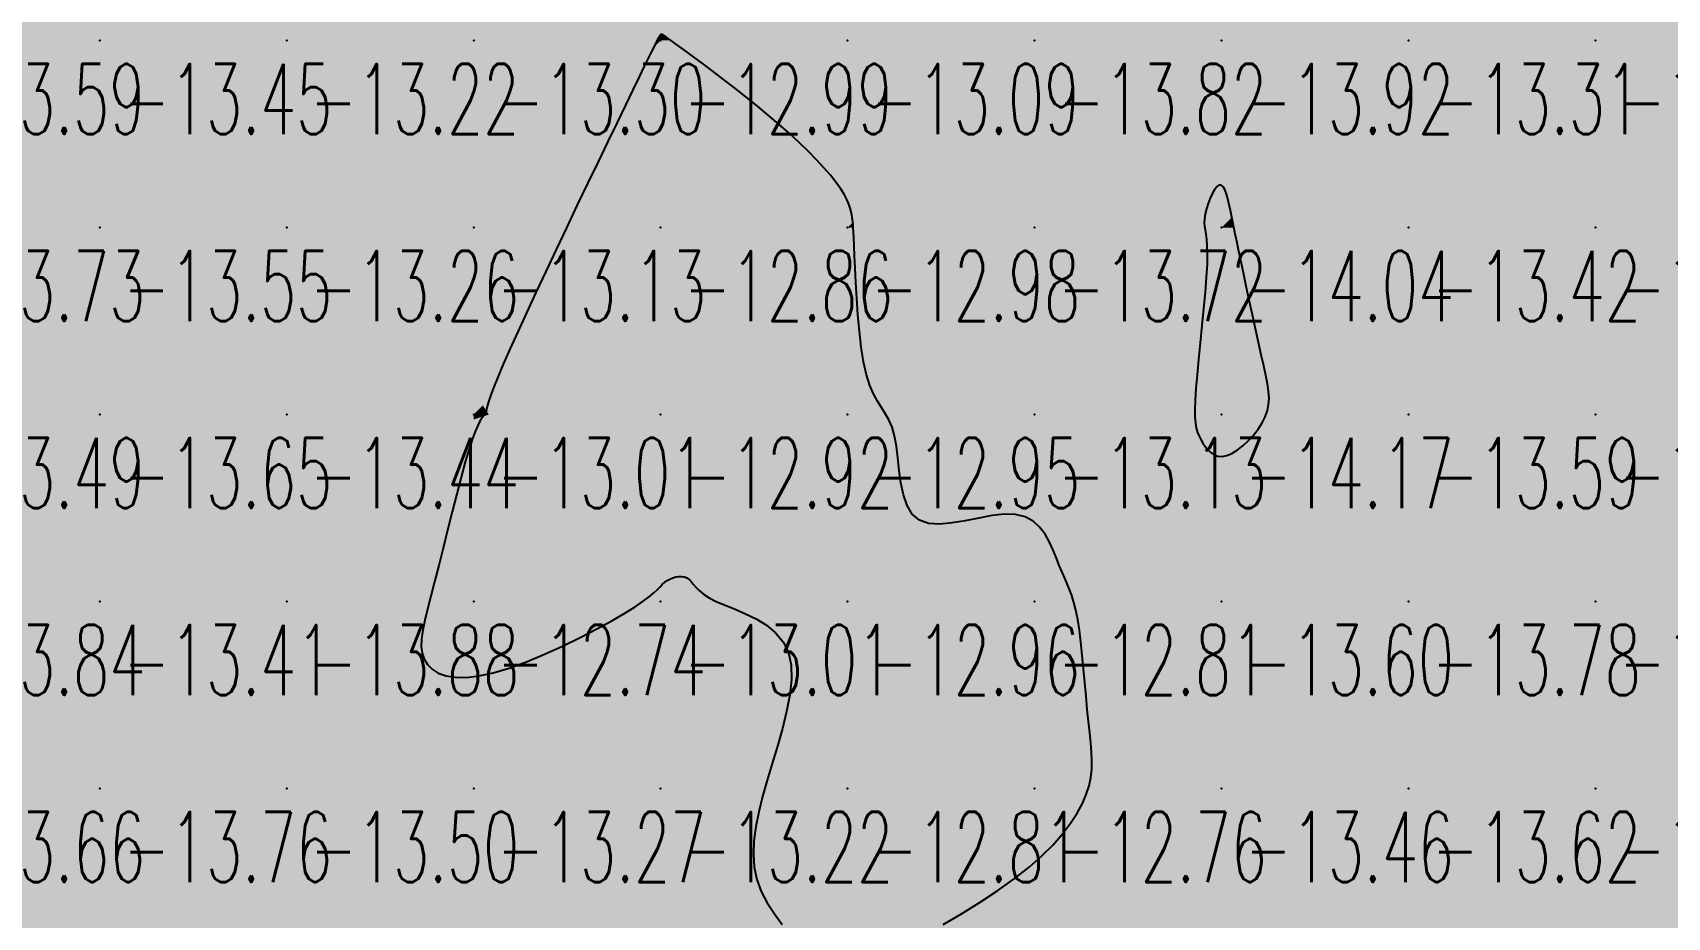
# Model space of a CAD drawing. Header units: millimetres. Extents: x 88261 to 90953, y 390274 to 392322.
# Drawn here: x 89586.7 to 89674.1, y 391820.4 to 391867.7 of the extents above; entities that cross this region are included whole.
import ezdxf
from ezdxf.enums import TextEntityAlignment as Align

# ---------------------------------------------------------------- set-up
doc = ezdxf.new("R2010")
doc.units = ezdxf.units.MM
doc.header["$LTSCALE"] = 25
for name, color, linetype in [('CN_03_00', 7, 'Continuous'), ('COTEAlt', 7, 'Continuous'), ('TN_COLORIAGE', 7, 'Continuous')]:
    doc.layers.add(name, color=color, linetype=linetype)
doc.styles.add('Simplex 1.0', font='Simplex.shx', dxfattribs={"width": 0.99, "height": 2.5})
doc.styles.get("Standard").update_dxf_attribs({"font": 'times.ttf'})

# ---------------------------------------------------------------- blocks, each defined once
blk = doc.blocks.new('COTE')
at = {"color": 0}
blk.add_point((0, 0), dxfattribs=at)
at = {"layer": 'COTEAlt'}
blk.add_attdef('ALT', text='', height=3.75, dxfattribs=at).set_placement((1.25, -1.25), align=Align.TOP_LEFT)

msp = doc.modelspace()

# ---------------------------------------------------------------- linework, layer by layer
at = {"layer": 'CN_03_00', "elevation": -13, "flags": 128}
msp.add_lwpolyline([(89635.356, 391819.964), (89636.349, 391820.551), (89637.337, 391821.162), (89638.287, 391821.787), (89639.167, 391822.414), (89639.952, 391823.035), (89640.641, 391823.644), (89641.238, 391824.241), (89641.748, 391824.821), (89642.177, 391825.382), (89642.528, 391825.922), (89642.807, 391826.439), (89643.018, 391826.928), (89643.168, 391827.391), (89643.263, 391827.837), (89643.311, 391828.278), (89643.321, 391828.725), (89643.3, 391829.191), (89643.257, 391829.687), (89643.2, 391830.226), (89643.135, 391830.82), (89643.071, 391831.475), (89643.007, 391832.177), (89642.942, 391832.907), (89642.874, 391833.644), (89642.803, 391834.37), (89642.728, 391835.065), (89642.646, 391835.709), (89642.557, 391836.283), (89642.461, 391836.773), (89642.356, 391837.191), (89642.243, 391837.555), (89642.123, 391837.882), (89641.996, 391838.188), (89641.862, 391838.493), (89641.721, 391838.814), (89641.574, 391839.167), (89641.42, 391839.565), (89641.248, 391839.99), (89641.048, 391840.422), (89640.808, 391840.838), (89640.518, 391841.216), (89640.166, 391841.534), (89639.742, 391841.769), (89639.233, 391841.899), (89638.636, 391841.912), (89637.97, 391841.836), (89637.264, 391841.707), (89636.546, 391841.564), (89635.841, 391841.443), (89635.179, 391841.381), (89634.585, 391841.417), (89634.088, 391841.586), (89633.707, 391841.915), (89633.429, 391842.381), (89633.233, 391842.95), (89633.099, 391843.585), (89633.006, 391844.253), (89632.932, 391844.919), (89632.857, 391845.549), (89632.761, 391846.106), (89632.626, 391846.569), (89632.458, 391846.955), (89632.266, 391847.295), (89632.058, 391847.62), (89631.844, 391847.959), (89631.632, 391848.342), (89631.433, 391848.8), (89631.254, 391849.363), (89631.103, 391850.049), (89630.979, 391850.836), (89630.879, 391851.689), (89630.8, 391852.573), (89630.738, 391853.455), (89630.691, 391854.298), (89630.654, 391855.069), (89630.626, 391855.734), (89630.604, 391856.267), (89630.585, 391856.679), (89630.569, 391856.992), (89630.554, 391857.225), (89630.541, 391857.399), (89630.527, 391857.535), (89630.511, 391857.653), (89630.492, 391857.774), (89630.469, 391857.915), (89630.435, 391858.081), (89630.384, 391858.273), (89630.308, 391858.492), (89630.202, 391858.739), (89630.057, 391859.016), (89629.868, 391859.324), (89629.628, 391859.665), (89629.331, 391860.037), (89628.981, 391860.439), (89628.582, 391860.867), (89628.138, 391861.316), (89627.653, 391861.782), (89627.134, 391862.262), (89626.583, 391862.751), (89626.006, 391863.245), (89625.409, 391863.74), (89624.802, 391864.229), (89624.199, 391864.704), (89623.611, 391865.158), (89623.052, 391865.583), (89622.534, 391865.971), (89622.07, 391866.315), (89621.672, 391866.608), (89621.349, 391866.844), (89621.096, 391867.028), (89620.902, 391867.168), (89620.758, 391867.27), (89620.655, 391867.343), (89620.583, 391867.393), (89620.532, 391867.427), (89620.493, 391867.454), (89620.458, 391867.479), (89620.424, 391867.503), (89620.393, 391867.523), (89620.363, 391867.54), (89620.334, 391867.552), (89620.307, 391867.558), (89620.28, 391867.557), (89620.254, 391867.547), (89620.229, 391867.529), (89620.204, 391867.503), (89620.18, 391867.47), (89620.155, 391867.431), (89620.131, 391867.387), (89620.106, 391867.34), (89620.081, 391867.29), (89620.056, 391867.239), (89620.029, 391867.186), (89619.993, 391867.114), (89619.939, 391867.006), (89619.859, 391866.845), (89619.744, 391866.612), (89619.585, 391866.289), (89619.375, 391865.858), (89619.103, 391865.302), (89618.766, 391864.608), (89618.368, 391863.789), (89617.919, 391862.862), (89617.428, 391861.846), (89616.903, 391860.76), (89616.355, 391859.62), (89615.792, 391858.445), (89615.223, 391857.253), (89614.657, 391856.063), (89614.103, 391854.891), (89613.57, 391853.756), (89613.067, 391852.674), (89612.603, 391851.663), (89612.187, 391850.741), (89611.827, 391849.925), (89611.533, 391849.232), (89611.31, 391848.675), (89611.151, 391848.241), (89611.042, 391847.914), (89610.974, 391847.677), (89610.934, 391847.511), (89610.911, 391847.401), (89610.894, 391847.329), (89610.87, 391847.277), (89610.83, 391847.228), (89610.773, 391847.164), (89610.696, 391847.066), (89610.599, 391846.914), (89610.482, 391846.69), (89610.344, 391846.375), (89610.185, 391845.95), (89610.003, 391845.396), (89609.799, 391844.702), (89609.577, 391843.891), (89609.342, 391842.994), (89609.099, 391842.041), (89608.854, 391841.064), (89608.612, 391840.093), (89608.378, 391839.16), (89608.157, 391838.294), (89607.954, 391837.521), (89607.776, 391836.838), (89607.63, 391836.236), (89607.521, 391835.708), (89607.457, 391835.245), (89607.443, 391834.837), (89607.488, 391834.477), (89607.596, 391834.156), (89607.775, 391833.869), (89608.028, 391833.62), (89608.358, 391833.419), (89608.769, 391833.273), (89609.264, 391833.193), (89609.846, 391833.186), (89610.518, 391833.26), (89611.285, 391833.425), (89612.142, 391833.684), (89613.067, 391834.023), (89614.029, 391834.421), (89614.997, 391834.859), (89615.941, 391835.317), (89616.832, 391835.775), (89617.638, 391836.215), (89618.33, 391836.616), (89618.886, 391836.962), (89619.319, 391837.257), (89619.647, 391837.504), (89619.893, 391837.712), (89620.077, 391837.886), (89620.218, 391838.031), (89620.338, 391838.154), (89620.456, 391838.262), (89620.59, 391838.358), (89620.739, 391838.441), (89620.897, 391838.508), (89621.059, 391838.557), (89621.221, 391838.585), (89621.378, 391838.588), (89621.525, 391838.564), (89621.656, 391838.509), (89621.771, 391838.423), (89621.88, 391838.308), (89621.997, 391838.168), (89622.139, 391838.008), (89622.317, 391837.831), (89622.549, 391837.643), (89622.847, 391837.446), (89623.226, 391837.247), (89623.694, 391837.045), (89624.227, 391836.83), (89624.794, 391836.589), (89625.366, 391836.308), (89625.912, 391835.974), (89626.4, 391835.574), (89626.801, 391835.094), (89627.084, 391834.52), (89627.227, 391833.845), (89627.244, 391833.081), (89627.156, 391832.248), (89626.987, 391831.363), (89626.759, 391830.446), (89626.494, 391829.515), (89626.214, 391828.588), (89625.942, 391827.684), (89625.698, 391826.819), (89625.493, 391825.993), (89625.338, 391825.205), (89625.24, 391824.451), (89625.21, 391823.73), (89625.258, 391823.039), (89625.391, 391822.376), (89625.621, 391821.739), (89625.947, 391821.126), (89626.335, 391820.536), (89626.741, 391819.969)], dxfattribs=at)
at = {"layer": 'CN_03_00', "elevation": -14, "flags": 128}
msp.add_lwpolyline([(89649.436, 391854.588), (89649.373, 391853.789), (89649.293, 391852.916), (89649.203, 391852.002), (89649.109, 391851.082), (89649.019, 391850.189), (89648.94, 391849.358), (89648.878, 391848.623), (89648.839, 391848.009), (89648.823, 391847.508), (89648.829, 391847.102), (89648.856, 391846.775), (89648.902, 391846.509), (89648.965, 391846.286), (89649.045, 391846.091), (89649.14, 391845.905), (89649.249, 391845.717), (89649.373, 391845.531), (89649.515, 391845.359), (89649.675, 391845.209), (89649.854, 391845.092), (89650.056, 391845.019), (89650.28, 391844.999), (89650.53, 391845.042), (89650.804, 391845.155), (89651.093, 391845.332), (89651.389, 391845.561), (89651.68, 391845.832), (89651.956, 391846.134), (89652.206, 391846.457), (89652.422, 391846.791), (89652.591, 391847.124), (89652.707, 391847.45), (89652.771, 391847.777), (89652.79, 391848.117), (89652.768, 391848.482), (89652.71, 391848.884), (89652.622, 391849.335), (89652.508, 391849.846), (89652.373, 391850.431), (89652.224, 391851.094), (89652.063, 391851.818), (89651.898, 391852.577), (89651.732, 391853.347), (89651.57, 391854.104), (89651.417, 391854.822), (89651.279, 391855.478), (89651.159, 391856.046), (89651.062, 391856.51), (89650.985, 391856.88), (89650.924, 391857.174), (89650.875, 391857.412), (89650.835, 391857.61), (89650.799, 391857.788), (89650.764, 391857.963), (89650.726, 391858.154), (89650.682, 391858.373), (89650.63, 391858.61), (89650.57, 391858.849), (89650.501, 391859.074), (89650.423, 391859.27), (89650.336, 391859.419), (89650.239, 391859.507), (89650.132, 391859.516), (89650.014, 391859.438), (89649.891, 391859.283), (89649.768, 391859.068), (89649.65, 391858.812), (89649.543, 391858.531), (89649.452, 391858.243), (89649.382, 391857.964), (89649.339, 391857.712), (89649.326, 391857.498), (89649.338, 391857.305), (89649.366, 391857.109), (89649.403, 391856.888), (89649.439, 391856.618), (89649.469, 391856.275), (89649.483, 391855.836), (89649.474, 391855.279), (89649.436, 391854.588)], close=True, dxfattribs=at)
at = {"layer": 'TN_COLORIAGE', "color": 221}
for points in [[(89580.249, 391877.239, -13.159), (89580.249, 391867.239, -13.159), (89590.249, 391877.239, -13.159)], [(89580.249, 391867.239, -13.159), (89590.249, 391867.239, -13.159), (89590.249, 391877.239, -13.159)], [(89590.249, 391877.239, -13.184), (89590.249, 391867.239, -13.184), (89600.249, 391877.239, -13.184)], [(89590.249, 391867.239, -13.184), (89600.249, 391867.239, -13.184), (89600.249, 391877.239, -13.184)], [(89600.249, 391877.239, -13.477), (89600.249, 391867.239, -13.477), (89610.249, 391877.239, -13.477)], [(89600.249, 391867.239, -13.477), (89610.249, 391867.239, -13.477), (89610.249, 391877.239, -13.477)], [(89610.249, 391877.239, -13.134), (89610.249, 391867.239, -13.134), (89620.249, 391877.239, -13.134)], [(89610.249, 391867.239, -13), (89620.061, 391867.239, -13), (89620.249, 391877.239, -13), (89620.249, 391867.646, -13)], [(89630.249, 391877.239, -13), (89620.469, 391867.46, -13), (89620.249, 391877.239, -13), (89620.249, 391867.646, -13)], [(89630.249, 391877.239, -13), (89620.469, 391867.46, -13), (89630.249, 391867.239, -13), (89620.831, 391867.239, -13)], [(89640.003, 391877.239, -13.092), (89640.046, 391877.036, -13.092), (89630.249, 391877.239, -13.092), (89630.249, 391867.239, -13.092)], [(89640.249, 391876.279, -13.092), (89640.046, 391877.036, -13.092), (89640.249, 391867.239, -13.092), (89630.249, 391867.239, -13.092)], [(89640.249, 391867.239, -13.831), (89650.249, 391867.239, -13.831), (89650.249, 391877.239, -13.831)], [(89641.249, 391877.239, -13.823), (89640.249, 391876.279, -13.823), (89650.249, 391877.239, -13.823), (89640.249, 391867.239, -13.823)], [(89650.249, 391867.239, -13.356), (89660.249, 391867.239, -13.356), (89660.249, 391877.239, -13.356)], [(89650.249, 391877.239, -13.356), (89650.249, 391867.239, -13.356), (89660.249, 391877.239, -13.356)], [(89660.249, 391867.239, -13.16), (89670.249, 391867.239, -13.16), (89670.249, 391877.239, -13.16)], [(89660.249, 391877.239, -13.16), (89660.249, 391867.239, -13.16), (89670.249, 391877.239, -13.16)], [(89670.249, 391867.239, -13.303), (89680.249, 391867.239, -13.303), (89680.249, 391877.239, -13.303)], [(89670.249, 391877.239, -13.303), (89670.249, 391867.239, -13.303), (89680.249, 391877.239, -13.303)], [(89580.249, 391867.239, -13.445), (89580.249, 391857.239, -13.445), (89590.249, 391867.239, -13.445)], [(89580.249, 391857.239, -13.445), (89590.249, 391857.239, -13.445), (89590.249, 391867.239, -13.445)], [(89590.249, 391867.239, -13.224), (89590.249, 391857.239, -13.224), (89600.249, 391867.239, -13.224)], [(89590.249, 391857.239, -13.224), (89600.249, 391857.239, -13.224), (89600.249, 391867.239, -13.224)], [(89600.249, 391867.239, -13.298), (89600.249, 391857.239, -13.298), (89610.249, 391867.239, -13.298)], [(89600.249, 391857.239, -13.298), (89610.249, 391857.239, -13.298), (89610.249, 391867.239, -13.298)], [(89610.249, 391867.239, -13), (89620.061, 391867.239, -13), (89610.249, 391857.239, -13), (89619.842, 391866.833, -13)], [(89626.24, 391863.23, -13.092), (89620.831, 391867.239, -13.092), (89630.249, 391867.239, -13.092)], [(89626.24, 391863.23, -13.092), (89630.249, 391859.308, -13.092), (89630.249, 391867.239, -13.092)], [(89640.249, 391867.239, -13), (89630.533, 391857.524, -13), (89630.249, 391867.239, -13), (89630.249, 391859.308, -13)], [(89640.249, 391867.239, -13), (89630.533, 391857.524, -13), (89640.249, 391857.239, -13), (89630.573, 391857.239, -13)], [(89650.249, 391860.517, -13.719), (89648.995, 391857.239, -13.719), (89650.249, 391867.239, -13.719), (89640.249, 391857.239, -13.719)], [(89640.249, 391867.239, -13.917), (89640.249, 391857.239, -13.917), (89650.249, 391867.239, -13.917)], [(89650.249, 391860.517, -13.31), (89650.801, 391857.792, -13.31), (89650.249, 391867.239, -13.31), (89660.249, 391867.239, -13.31)], [(89650.904, 391857.239, -13.31), (89650.801, 391857.792, -13.31), (89660.249, 391857.239, -13.31), (89660.249, 391867.239, -13.31)], [(89660.249, 391857.239, -13.425), (89670.249, 391857.239, -13.425), (89670.249, 391867.239, -13.425)], [(89660.249, 391867.239, -13.425), (89660.249, 391857.239, -13.425), (89670.249, 391867.239, -13.425)], [(89670.249, 391857.239, -13.333), (89680.249, 391857.239, -13.333), (89680.249, 391867.239, -13.333)], [(89670.249, 391867.239, -13.333), (89670.249, 391857.239, -13.333), (89680.249, 391867.239, -13.333)], [(89615.189, 391857.239, -13.135), (89619.842, 391866.833, -13.135), (89610.249, 391857.239, -13.135)], [(89580.249, 391857.239, -13.551), (89580.249, 391847.239, -13.551), (89590.249, 391857.239, -13.551)], [(89580.249, 391847.239, -13.551), (89590.249, 391847.239, -13.551), (89590.249, 391857.239, -13.551)], [(89590.249, 391847.239, -13.256), (89600.249, 391847.239, -13.256), (89600.249, 391857.239, -13.256)], [(89590.249, 391857.239, -13.256), (89590.249, 391847.239, -13.256), (89600.249, 391857.239, -13.256)], [(89600.249, 391847.239, -13.135), (89610.249, 391847.239, -13.135), (89610.249, 391857.239, -13.135)], [(89600.249, 391857.239, -13.135), (89600.249, 391847.239, -13.135), (89610.249, 391857.239, -13.135)], [(89610.249, 391857.239, -13), (89615.189, 391857.239, -13), (89610.249, 391847.239, -13), (89610.738, 391847.729, -13)], [(89630.934, 391847.924, -13.719), (89630.573, 391857.239, -13.719), (89640.249, 391857.239, -13.719)], [(89640.249, 391857.239, -13), (89630.934, 391847.924, -13), (89640.249, 391847.239, -13), (89633.216, 391847.239, -13)], [(89648.995, 391857.239, -13.125), (89649.808, 391856.798, -13.125), (89640.249, 391857.239, -13.125), (89640.249, 391847.239, -13.125)], [(89649.808, 391856.798, -13.125), (89648.616, 391847.239, -13.125), (89640.249, 391847.239, -13.125)], [(89650.904, 391857.239, -13.425), (89652.536, 391849.527, -13.425), (89660.249, 391857.239, -13.425)], [(89653.19, 391847.239, -13.425), (89652.536, 391849.527, -13.425), (89660.249, 391847.239, -13.425), (89660.249, 391857.239, -13.425)], [(89660.249, 391847.239, -13.601), (89670.249, 391847.239, -13.601), (89670.249, 391857.239, -13.601)], [(89660.249, 391857.239, -13.601), (89660.249, 391847.239, -13.601), (89670.249, 391857.239, -13.601)], [(89670.249, 391847.239, -13.308), (89680.249, 391847.239, -13.308), (89680.249, 391857.239, -13.308)], [(89670.249, 391857.239, -13.308), (89670.249, 391847.239, -13.308), (89680.249, 391857.239, -13.308)], [(89610.738, 391847.729, -13.007), (89611.058, 391847.239, -13.007), (89610.249, 391847.239, -13.007)], [(89580.249, 391837.239, -13.65), (89590.249, 391837.239, -13.65), (89590.249, 391847.239, -13.65)], [(89580.249, 391847.239, -13.65), (89580.249, 391837.239, -13.65), (89590.249, 391847.239, -13.65)], [(89590.249, 391837.239, -13.437), (89600.249, 391837.239, -13.437), (89600.249, 391847.239, -13.437)], [(89590.249, 391847.239, -13.437), (89590.249, 391837.239, -13.437), (89600.249, 391847.239, -13.437)], [(89600.249, 391837.239, -13), (89607.963, 391837.239, -13), (89610.249, 391847.239, -13), (89610.249, 391846.974, -13)], [(89600.249, 391847.239, -13.007), (89600.249, 391837.239, -13.007), (89610.249, 391847.239, -13.007)], [(89610.249, 391846.974, -13.007), (89611.058, 391847.239, -13.007), (89610.249, 391847.239, -13.007)], [(89640.249, 391843.252, -13.125), (89632.766, 391839.756, -13.125), (89640.249, 391847.239, -13.125)], [(89633.216, 391847.239, -13.125), (89632.766, 391839.756, -13.125), (89640.249, 391847.239, -13.125)], [(89648.616, 391847.239, -13), (89648.993, 391845.984, -13), (89640.249, 391847.239, -13), (89641.637, 391838.628, -13)], [(89641.637, 391838.628, -13.125), (89640.249, 391843.252, -13.125), (89640.249, 391847.239, -13.125)], [(89650.249, 391837.239, -13.59), (89660.249, 391837.239, -13.59), (89660.249, 391847.239, -13.59)], [(89650.249, 391844.257, -13.59), (89653.19, 391847.239, -13.59), (89650.249, 391837.239, -13.59), (89660.249, 391847.239, -13.59)], [(89660.249, 391837.239, -13.715), (89670.249, 391837.239, -13.715), (89670.249, 391847.239, -13.715)], [(89660.249, 391847.239, -13.715), (89660.249, 391837.239, -13.715), (89670.249, 391847.239, -13.715)], [(89670.249, 391837.239, -13.097), (89680.249, 391837.239, -13.097), (89680.249, 391847.239, -13.097)], [(89670.249, 391847.239, -13.097), (89670.249, 391837.239, -13.097), (89680.249, 391847.239, -13.097)], [(89650.249, 391844.257, -13), (89648.993, 391845.984, -13), (89650.249, 391837.239, -13), (89641.637, 391838.628, -13)], [(89619.871, 391837.239, -13.01), (89620.249, 391838.367, -13.01), (89620.249, 391837.239, -13.01)], [(89621.872, 391838.862, -13.01), (89622.204, 391837.239, -13.01), (89620.249, 391837.239, -13.01)], [(89620.249, 391838.367, -13.01), (89621.872, 391838.862, -13.01), (89620.249, 391837.239, -13.01)], [(89641.637, 391838.628, -13.598), (89642.647, 391837.239, -13.598), (89650.249, 391837.239, -13.598)], [(89580.249, 391827.239, -13.409), (89590.249, 391827.239, -13.409), (89590.249, 391837.239, -13.409)], [(89580.249, 391837.239, -13.409), (89580.249, 391827.239, -13.409), (89590.249, 391837.239, -13.409)], [(89590.249, 391827.239, -13.879), (89600.249, 391827.239, -13.879), (89600.249, 391837.239, -13.879)], [(89590.249, 391837.239, -13.879), (89590.249, 391827.239, -13.879), (89600.249, 391837.239, -13.879)], [(89600.249, 391837.239, -13), (89607.963, 391837.239, -13), (89600.249, 391827.239, -13), (89606.842, 391833.832, -13)], [(89610.249, 391827.239, -13), (89610.249, 391832.37, -13), (89620.249, 391837.239, -13), (89619.871, 391837.239, -13)], [(89610.249, 391827.239, -13.01), (89620.249, 391827.239, -13.01), (89620.249, 391837.239, -13.01)], [(89620.249, 391827.239, -13), (89628.67, 391835.66, -13), (89620.249, 391837.239, -13), (89622.204, 391837.239, -13)], [(89643.12, 391830.111, -13.598), (89642.647, 391837.239, -13.598), (89650.249, 391837.239, -13.598)], [(89650.249, 391837.239, -13), (89643.12, 391830.111, -13), (89650.249, 391827.239, -13), (89643.685, 391827.239, -13)], [(89650.249, 391827.239, -13.78), (89660.249, 391827.239, -13.78), (89660.249, 391837.239, -13.78)], [(89650.249, 391837.239, -13.78), (89650.249, 391827.239, -13.78), (89660.249, 391837.239, -13.78)], [(89660.249, 391837.239, -13.639), (89660.249, 391827.239, -13.639), (89670.249, 391837.239, -13.639)], [(89660.249, 391827.239, -13.639), (89670.249, 391827.239, -13.639), (89670.249, 391837.239, -13.639)], [(89670.249, 391837.239, -13.689), (89670.249, 391827.239, -13.689), (89680.249, 391837.239, -13.689)], [(89670.249, 391827.239, -13.689), (89680.249, 391827.239, -13.689), (89680.249, 391837.239, -13.689)], [(89625.621, 391827.239, -13.225), (89628.67, 391835.66, -13.225), (89620.249, 391827.239, -13.225)], [(89600.249, 391827.239, -13), (89606.842, 391833.832, -13), (89610.249, 391827.239, -13), (89610.249, 391832.37, -13)], [(89580.249, 391817.239, -13.764), (89590.249, 391817.239, -13.764), (89590.249, 391827.239, -13.764)], [(89580.249, 391827.239, -13.764), (89580.249, 391817.239, -13.764), (89590.249, 391827.239, -13.764)], [(89590.249, 391817.239, -13.504), (89600.249, 391817.239, -13.504), (89600.249, 391827.239, -13.504)], [(89590.249, 391827.239, -13.504), (89590.249, 391817.239, -13.504), (89600.249, 391827.239, -13.504)], [(89600.249, 391817.239, -13.274), (89610.249, 391817.239, -13.274), (89610.249, 391827.239, -13.274)], [(89600.249, 391827.239, -13.274), (89600.249, 391817.239, -13.274), (89610.249, 391827.239, -13.274)], [(89610.249, 391817.239, -13.225), (89620.249, 391817.239, -13.225), (89620.249, 391827.239, -13.225)], [(89610.249, 391827.239, -13.225), (89610.249, 391817.239, -13.225), (89620.249, 391827.239, -13.225)], [(89620.249, 391827.239, -13), (89625.621, 391827.239, -13), (89620.249, 391817.239, -13), (89624.498, 391821.489, -13)], [(89650.249, 391827.239, -13), (89643.685, 391827.239, -13), (89640.249, 391817.239, -13), (89640.249, 391822.502, -13)], [(89640.249, 391817.239, -13.46), (89650.249, 391817.239, -13.46), (89650.249, 391827.239, -13.46)], [(89650.249, 391827.239, -13.622), (89650.249, 391817.239, -13.622), (89660.249, 391827.239, -13.622)], [(89650.249, 391817.239, -13.622), (89660.249, 391817.239, -13.622), (89660.249, 391827.239, -13.622)], [(89660.249, 391827.239, -13.676), (89660.249, 391817.239, -13.676), (89670.249, 391827.239, -13.676)], [(89669.331, 391817.239, -13.676), (89670.249, 391817.849, -13.676), (89660.249, 391817.239, -13.676), (89670.249, 391827.239, -13.676)], [(89672.236, 391819.227, -13.676), (89670.249, 391817.849, -13.676), (89680.249, 391827.239, -13.676), (89670.249, 391827.239, -13.676)], [(89672.236, 391819.227, -13.417), (89670.597, 391817.239, -13.417), (89680.249, 391827.239, -13.417), (89680.249, 391817.239, -13.417)], [(89640.249, 391822.502, -13.268), (89630.322, 391817.239, -13.268), (89640.249, 391817.239, -13.268)], [(89624.498, 391821.489, -13.143), (89630.112, 391817.239, -13.143), (89620.249, 391817.239, -13.143)]]:
    msp.add_solid(points, dxfattribs=at)
at = {"layer": 'TN_COLORIAGE', "color": 211}
for points in [[(89619.842, 391866.833, -12.862), (89615.189, 391857.239, -12.862), (89620.249, 391867.239, -12.862), (89620.249, 391857.239, -12.862)], [(89619.842, 391866.833, -12.994), (89620.061, 391867.239, -12.994), (89620.249, 391867.239, -12.994)], [(89620.249, 391867.646, -12.994), (89620.061, 391867.239, -12.994), (89620.249, 391867.239, -12.994)], [(89620.249, 391867.646, -12.994), (89620.469, 391867.46, -12.994), (89620.249, 391867.239, -12.994)], [(89620.831, 391867.239, -12.994), (89620.469, 391867.46, -12.994), (89620.249, 391867.239, -12.994)], [(89620.831, 391867.239, -12.862), (89626.24, 391863.23, -12.862), (89620.249, 391867.239, -12.862), (89620.249, 391857.239, -12.862)], [(89630.249, 391859.308, -12.862), (89626.24, 391863.23, -12.862), (89630.249, 391857.239, -12.862), (89620.249, 391857.239, -12.862)], [(89630.249, 391859.308, -12.976), (89630.533, 391857.524, -12.976), (89630.249, 391857.239, -12.976)], [(89630.573, 391857.239, -12.976), (89630.533, 391857.524, -12.976), (89630.249, 391857.239, -12.976)], [(89610.738, 391847.729, -12.862), (89615.189, 391857.239, -12.862), (89620.249, 391857.239, -12.862)], [(89611.058, 391847.239, -12.862), (89610.738, 391847.729, -12.862), (89620.249, 391847.239, -12.862), (89620.249, 391857.239, -12.862)], [(89620.249, 391847.239, -12.976), (89630.249, 391847.239, -12.976), (89630.249, 391857.239, -12.976)], [(89620.249, 391857.239, -12.976), (89620.249, 391847.239, -12.976), (89630.249, 391857.239, -12.976)], [(89630.573, 391857.239, -12.947), (89630.934, 391847.924, -12.947), (89630.249, 391857.239, -12.947), (89630.249, 391847.239, -12.947)], [(89633.216, 391847.239, -12.947), (89630.934, 391847.924, -12.947), (89630.249, 391847.239, -12.947)], [(89610.249, 391846.974, -12.739), (89607.963, 391837.239, -12.739), (89610.249, 391837.239, -12.739)], [(89620.249, 391838.367, -12.739), (89619.871, 391837.239, -12.739), (89620.249, 391847.239, -12.739), (89610.249, 391837.239, -12.739)], [(89611.058, 391847.239, -12.739), (89610.249, 391846.974, -12.739), (89620.249, 391847.239, -12.739), (89610.249, 391837.239, -12.739)], [(89621.872, 391838.862, -12.92), (89620.249, 391838.367, -12.92), (89630.249, 391847.239, -12.92), (89620.249, 391847.239, -12.92)], [(89622.204, 391837.239, -12.947), (89621.872, 391838.862, -12.947), (89630.249, 391837.239, -12.947), (89630.249, 391847.239, -12.947)], [(89632.766, 391839.756, -12.947), (89633.216, 391847.239, -12.947), (89630.249, 391837.239, -12.947), (89630.249, 391847.239, -12.947)], [(89632.766, 391839.756, -12.811), (89640.249, 391843.252, -12.811), (89630.249, 391837.239, -12.811), (89640.249, 391837.239, -12.811)], [(89640.249, 391843.252, -12.811), (89641.637, 391838.628, -12.811), (89640.249, 391837.239, -12.811)], [(89642.647, 391837.239, -12.811), (89641.637, 391838.628, -12.811), (89640.249, 391837.239, -12.811)], [(89610.249, 391832.37, -12.739), (89606.842, 391833.832, -12.739), (89610.249, 391837.239, -12.739)], [(89606.842, 391833.832, -12.739), (89607.963, 391837.239, -12.739), (89610.249, 391837.239, -12.739)], [(89619.871, 391837.239, -12.739), (89610.249, 391832.37, -12.739), (89610.249, 391837.239, -12.739)], [(89622.204, 391837.239, -12.958), (89628.67, 391835.66, -12.958), (89630.249, 391837.239, -12.958)], [(89628.67, 391835.66, -12.807), (89625.621, 391827.239, -12.807), (89630.249, 391837.239, -12.807), (89630.249, 391827.239, -12.807)], [(89630.249, 391827.239, -12.811), (89640.249, 391827.239, -12.811), (89640.249, 391837.239, -12.811)], [(89630.249, 391837.239, -12.811), (89630.249, 391827.239, -12.811), (89640.249, 391837.239, -12.811)], [(89642.647, 391837.239, -12.759), (89643.12, 391830.111, -12.759), (89640.249, 391837.239, -12.759), (89640.249, 391827.239, -12.759)], [(89643.685, 391827.239, -12.759), (89643.12, 391830.111, -12.759), (89640.249, 391827.239, -12.759)], [(89624.498, 391821.489, -12.807), (89625.621, 391827.239, -12.807), (89630.249, 391827.239, -12.807)], [(89630.112, 391817.239, -12.807), (89624.498, 391821.489, -12.807), (89630.249, 391817.239, -12.807), (89630.249, 391827.239, -12.807)], [(89630.249, 391827.239, -12.759), (89630.249, 391817.239, -12.759), (89640.249, 391827.239, -12.759)], [(89630.322, 391817.239, -12.759), (89640.249, 391822.502, -12.759), (89630.249, 391817.239, -12.759), (89640.249, 391827.239, -12.759)], [(89640.249, 391822.502, -12.759), (89643.685, 391827.239, -12.759), (89640.249, 391827.239, -12.759)]]:
    msp.add_solid(points, dxfattribs=at)
at = {"layer": 'TN_COLORIAGE', "color": 231}
for points in [[(89648.995, 391857.239, -14.04), (89650.249, 391860.517, -14.04), (89650.249, 391857.239, -14.04)], [(89650.801, 391857.792, -14.04), (89650.249, 391860.517, -14.04), (89650.249, 391857.239, -14.04)], [(89650.801, 391857.792, -14.04), (89650.904, 391857.239, -14.04), (89650.249, 391857.239, -14.04)], [(89650.249, 391847.239, -14), (89648.616, 391847.239, -14), (89650.249, 391857.239, -14), (89649.808, 391856.798, -14)], [(89649.808, 391856.798, -14.04), (89648.995, 391857.239, -14.04), (89650.249, 391857.239, -14.04)], [(89650.249, 391847.239, -14), (89652.536, 391849.527, -14), (89650.249, 391857.239, -14), (89650.904, 391857.239, -14)], [(89652.536, 391849.527, -14.171), (89653.19, 391847.239, -14.171), (89650.249, 391847.239, -14.171)], [(89648.993, 391845.984, -14.171), (89648.616, 391847.239, -14.171), (89650.249, 391847.239, -14.171)], [(89648.993, 391845.984, -14.171), (89650.249, 391844.257, -14.171), (89650.249, 391847.239, -14.171)], [(89653.19, 391847.239, -14.171), (89650.249, 391844.257, -14.171), (89650.249, 391847.239, -14.171)]]:
    msp.add_solid(points, dxfattribs=at)

# ---------------------------------------------------------------- block references
at = {"layer": 'COTEAlt'}
ref = msp.add_blockref('COTE', (89580.249, 391867.239), dxfattribs=at)
ref.add_attrib('ALT', '-13.59', dxfattribs={"height": 3.75, "style": 'Simplex 1.0', "width": 0.6}).set_placement((89581.499, 391865.989), align=Align.TOP_LEFT)
ref = msp.add_blockref('COTE', (89590.249, 391867.239), dxfattribs=at)
ref.add_attrib('ALT', '-13.45', dxfattribs={"height": 3.75, "style": 'Simplex 1.0', "width": 0.6}).set_placement((89591.499, 391865.989), align=Align.TOP_LEFT)
ref = msp.add_blockref('COTE', (89600.249, 391867.239), dxfattribs=at)
ref.add_attrib('ALT', '-13.22', dxfattribs={"height": 3.75, "style": 'Simplex 1.0', "width": 0.6}).set_placement((89601.499, 391865.989), align=Align.TOP_LEFT)
ref = msp.add_blockref('COTE', (89610.249, 391867.239), dxfattribs=at)
ref.add_attrib('ALT', '-13.30', dxfattribs={"height": 3.75, "style": 'Simplex 1.0', "width": 0.6}).set_placement((89611.499, 391865.989), align=Align.TOP_LEFT)
ref = msp.add_blockref('COTE', (89620.249, 391867.239), dxfattribs=at)
ref.add_attrib('ALT', '-12.99', dxfattribs={"height": 3.75, "style": 'Simplex 1.0', "width": 0.6}).set_placement((89621.499, 391865.989), align=Align.TOP_LEFT)
ref = msp.add_blockref('COTE', (89630.249, 391867.239), dxfattribs=at)
ref.add_attrib('ALT', '-13.09', dxfattribs={"height": 3.75, "style": 'Simplex 1.0', "width": 0.6}).set_placement((89631.499, 391865.989), align=Align.TOP_LEFT)
ref = msp.add_blockref('COTE', (89640.249, 391867.239), dxfattribs=at)
ref.add_attrib('ALT', '-13.82', dxfattribs={"height": 3.75, "style": 'Simplex 1.0', "width": 0.6}).set_placement((89641.499, 391865.989), align=Align.TOP_LEFT)
ref = msp.add_blockref('COTE', (89650.249, 391867.239), dxfattribs=at)
ref.add_attrib('ALT', '-13.92', dxfattribs={"height": 3.75, "style": 'Simplex 1.0', "width": 0.6}).set_placement((89651.499, 391865.989), align=Align.TOP_LEFT)
ref = msp.add_blockref('COTE', (89660.249, 391867.239), dxfattribs=at)
ref.add_attrib('ALT', '-13.31', dxfattribs={"height": 3.75, "style": 'Simplex 1.0', "width": 0.6}).set_placement((89661.499, 391865.989), align=Align.TOP_LEFT)
ref = msp.add_blockref('COTE', (89670.249, 391867.239), dxfattribs=at)
ref.add_attrib('ALT', '-13.42', dxfattribs={"height": 3.75, "style": 'Simplex 1.0', "width": 0.6}).set_placement((89671.499, 391865.989), align=Align.TOP_LEFT)
ref = msp.add_blockref('COTE', (89580.249, 391857.239), dxfattribs=at)
ref.add_attrib('ALT', '-13.73', dxfattribs={"height": 3.75, "style": 'Simplex 1.0', "width": 0.6}).set_placement((89581.499, 391855.989), align=Align.TOP_LEFT)
ref = msp.add_blockref('COTE', (89590.249, 391857.239), dxfattribs=at)
ref.add_attrib('ALT', '-13.55', dxfattribs={"height": 3.75, "style": 'Simplex 1.0', "width": 0.6}).set_placement((89591.499, 391855.989), align=Align.TOP_LEFT)
ref = msp.add_blockref('COTE', (89600.249, 391857.239), dxfattribs=at)
ref.add_attrib('ALT', '-13.26', dxfattribs={"height": 3.75, "style": 'Simplex 1.0', "width": 0.6}).set_placement((89601.499, 391855.989), align=Align.TOP_LEFT)
ref = msp.add_blockref('COTE', (89610.249, 391857.239), dxfattribs=at)
ref.add_attrib('ALT', '-13.13', dxfattribs={"height": 3.75, "style": 'Simplex 1.0', "width": 0.6}).set_placement((89611.499, 391855.989), align=Align.TOP_LEFT)
ref = msp.add_blockref('COTE', (89620.249, 391857.239), dxfattribs=at)
ref.add_attrib('ALT', '-12.86', dxfattribs={"height": 3.75, "style": 'Simplex 1.0', "width": 0.6}).set_placement((89621.499, 391855.989), align=Align.TOP_LEFT)
ref = msp.add_blockref('COTE', (89630.249, 391857.239), dxfattribs=at)
ref.add_attrib('ALT', '-12.98', dxfattribs={"height": 3.75, "style": 'Simplex 1.0', "width": 0.6}).set_placement((89631.499, 391855.989), align=Align.TOP_LEFT)
ref = msp.add_blockref('COTE', (89640.249, 391857.239), dxfattribs=at)
ref.add_attrib('ALT', '-13.72', dxfattribs={"height": 3.75, "style": 'Simplex 1.0', "width": 0.6}).set_placement((89641.499, 391855.989), align=Align.TOP_LEFT)
ref = msp.add_blockref('COTE', (89650.249, 391857.239), dxfattribs=at)
ref.add_attrib('ALT', '-14.04', dxfattribs={"height": 3.75, "style": 'Simplex 1.0', "width": 0.6}).set_placement((89651.499, 391855.989), align=Align.TOP_LEFT)
ref = msp.add_blockref('COTE', (89660.249, 391857.239), dxfattribs=at)
ref.add_attrib('ALT', '-13.42', dxfattribs={"height": 3.75, "style": 'Simplex 1.0', "width": 0.6}).set_placement((89661.499, 391855.989), align=Align.TOP_LEFT)
ref = msp.add_blockref('COTE', (89670.249, 391857.239), dxfattribs=at)
ref.add_attrib('ALT', '-13.60', dxfattribs={"height": 3.75, "style": 'Simplex 1.0', "width": 0.6}).set_placement((89671.499, 391855.989), align=Align.TOP_LEFT)
ref = msp.add_blockref('COTE', (89580.249, 391847.239), dxfattribs=at)
ref.add_attrib('ALT', '-13.49', dxfattribs={"height": 3.75, "style": 'Simplex 1.0', "width": 0.6}).set_placement((89581.499, 391845.989), align=Align.TOP_LEFT)
ref = msp.add_blockref('COTE', (89590.249, 391847.239), dxfattribs=at)
ref.add_attrib('ALT', '-13.65', dxfattribs={"height": 3.75, "style": 'Simplex 1.0', "width": 0.6}).set_placement((89591.499, 391845.989), align=Align.TOP_LEFT)
ref = msp.add_blockref('COTE', (89600.249, 391847.239), dxfattribs=at)
ref.add_attrib('ALT', '-13.44', dxfattribs={"height": 3.75, "style": 'Simplex 1.0', "width": 0.6}).set_placement((89601.499, 391845.989), align=Align.TOP_LEFT)
ref = msp.add_blockref('COTE', (89610.249, 391847.239), dxfattribs=at)
ref.add_attrib('ALT', '-13.01', dxfattribs={"height": 3.75, "style": 'Simplex 1.0', "width": 0.6}).set_placement((89611.499, 391845.989), align=Align.TOP_LEFT)
ref = msp.add_blockref('COTE', (89620.249, 391847.239), dxfattribs=at)
ref.add_attrib('ALT', '-12.92', dxfattribs={"height": 3.75, "style": 'Simplex 1.0', "width": 0.6}).set_placement((89621.499, 391845.989), align=Align.TOP_LEFT)
ref = msp.add_blockref('COTE', (89630.249, 391847.239), dxfattribs=at)
ref.add_attrib('ALT', '-12.95', dxfattribs={"height": 3.75, "style": 'Simplex 1.0', "width": 0.6}).set_placement((89631.499, 391845.989), align=Align.TOP_LEFT)
ref = msp.add_blockref('COTE', (89640.249, 391847.239), dxfattribs=at)
ref.add_attrib('ALT', '-13.13', dxfattribs={"height": 3.75, "style": 'Simplex 1.0', "width": 0.6}).set_placement((89641.499, 391845.989), align=Align.TOP_LEFT)
ref = msp.add_blockref('COTE', (89650.249, 391847.239), dxfattribs=at)
ref.add_attrib('ALT', '-14.17', dxfattribs={"height": 3.75, "style": 'Simplex 1.0', "width": 0.6}).set_placement((89651.499, 391845.989), align=Align.TOP_LEFT)
ref = msp.add_blockref('COTE', (89660.249, 391847.239), dxfattribs=at)
ref.add_attrib('ALT', '-13.59', dxfattribs={"height": 3.75, "style": 'Simplex 1.0', "width": 0.6}).set_placement((89661.499, 391845.989), align=Align.TOP_LEFT)
ref = msp.add_blockref('COTE', (89670.249, 391847.239), dxfattribs=at)
ref.add_attrib('ALT', '-13.72', dxfattribs={"height": 3.75, "style": 'Simplex 1.0', "width": 0.6}).set_placement((89671.499, 391845.989), align=Align.TOP_LEFT)
ref = msp.add_blockref('COTE', (89580.249, 391837.239), dxfattribs=at)
ref.add_attrib('ALT', '-13.84', dxfattribs={"height": 3.75, "style": 'Simplex 1.0', "width": 0.6}).set_placement((89581.499, 391835.989), align=Align.TOP_LEFT)
ref = msp.add_blockref('COTE', (89590.249, 391837.239), dxfattribs=at)
ref.add_attrib('ALT', '-13.41', dxfattribs={"height": 3.75, "style": 'Simplex 1.0', "width": 0.6}).set_placement((89591.499, 391835.989), align=Align.TOP_LEFT)
ref = msp.add_blockref('COTE', (89600.249, 391837.239), dxfattribs=at)
ref.add_attrib('ALT', '-13.88', dxfattribs={"height": 3.75, "style": 'Simplex 1.0', "width": 0.6}).set_placement((89601.499, 391835.989), align=Align.TOP_LEFT)
ref = msp.add_blockref('COTE', (89610.249, 391837.239), dxfattribs=at)
ref.add_attrib('ALT', '-12.74', dxfattribs={"height": 3.75, "style": 'Simplex 1.0', "width": 0.6}).set_placement((89611.499, 391835.989), align=Align.TOP_LEFT)
ref = msp.add_blockref('COTE', (89620.249, 391837.239), dxfattribs=at)
ref.add_attrib('ALT', '-13.01', dxfattribs={"height": 3.75, "style": 'Simplex 1.0', "width": 0.6}).set_placement((89621.499, 391835.989), align=Align.TOP_LEFT)
ref = msp.add_blockref('COTE', (89630.249, 391837.239), dxfattribs=at)
ref.add_attrib('ALT', '-12.96', dxfattribs={"height": 3.75, "style": 'Simplex 1.0', "width": 0.6}).set_placement((89631.499, 391835.989), align=Align.TOP_LEFT)
ref = msp.add_blockref('COTE', (89640.249, 391837.239), dxfattribs=at)
ref.add_attrib('ALT', '-12.81', dxfattribs={"height": 3.75, "style": 'Simplex 1.0', "width": 0.6}).set_placement((89641.499, 391835.989), align=Align.TOP_LEFT)
ref = msp.add_blockref('COTE', (89650.249, 391837.239), dxfattribs=at)
ref.add_attrib('ALT', '-13.60', dxfattribs={"height": 3.75, "style": 'Simplex 1.0', "width": 0.6}).set_placement((89651.499, 391835.989), align=Align.TOP_LEFT)
ref = msp.add_blockref('COTE', (89660.249, 391837.239), dxfattribs=at)
ref.add_attrib('ALT', '-13.78', dxfattribs={"height": 3.75, "style": 'Simplex 1.0', "width": 0.6}).set_placement((89661.499, 391835.989), align=Align.TOP_LEFT)
ref = msp.add_blockref('COTE', (89670.249, 391837.239), dxfattribs=at)
ref.add_attrib('ALT', '-13.64', dxfattribs={"height": 3.75, "style": 'Simplex 1.0', "width": 0.6}).set_placement((89671.499, 391835.989), align=Align.TOP_LEFT)
ref = msp.add_blockref('COTE', (89580.249, 391827.239), dxfattribs=at)
ref.add_attrib('ALT', '-13.66', dxfattribs={"height": 3.75, "style": 'Simplex 1.0', "width": 0.6}).set_placement((89581.499, 391825.989), align=Align.TOP_LEFT)
ref = msp.add_blockref('COTE', (89590.249, 391827.239), dxfattribs=at)
ref.add_attrib('ALT', '-13.76', dxfattribs={"height": 3.75, "style": 'Simplex 1.0', "width": 0.6}).set_placement((89591.499, 391825.989), align=Align.TOP_LEFT)
ref = msp.add_blockref('COTE', (89600.249, 391827.239), dxfattribs=at)
ref.add_attrib('ALT', '-13.50', dxfattribs={"height": 3.75, "style": 'Simplex 1.0', "width": 0.6}).set_placement((89601.499, 391825.989), align=Align.TOP_LEFT)
ref = msp.add_blockref('COTE', (89610.249, 391827.239), dxfattribs=at)
ref.add_attrib('ALT', '-13.27', dxfattribs={"height": 3.75, "style": 'Simplex 1.0', "width": 0.6}).set_placement((89611.499, 391825.989), align=Align.TOP_LEFT)
ref = msp.add_blockref('COTE', (89620.249, 391827.239), dxfattribs=at)
ref.add_attrib('ALT', '-13.22', dxfattribs={"height": 3.75, "style": 'Simplex 1.0', "width": 0.6}).set_placement((89621.499, 391825.989), align=Align.TOP_LEFT)
ref = msp.add_blockref('COTE', (89630.249, 391827.239), dxfattribs=at)
ref.add_attrib('ALT', '-12.81', dxfattribs={"height": 3.75, "style": 'Simplex 1.0', "width": 0.6}).set_placement((89631.499, 391825.989), align=Align.TOP_LEFT)
ref = msp.add_blockref('COTE', (89640.249, 391827.239), dxfattribs=at)
ref.add_attrib('ALT', '-12.76', dxfattribs={"height": 3.75, "style": 'Simplex 1.0', "width": 0.6}).set_placement((89641.499, 391825.989), align=Align.TOP_LEFT)
ref = msp.add_blockref('COTE', (89650.249, 391827.239), dxfattribs=at)
ref.add_attrib('ALT', '-13.46', dxfattribs={"height": 3.75, "style": 'Simplex 1.0', "width": 0.6}).set_placement((89651.499, 391825.989), align=Align.TOP_LEFT)
ref = msp.add_blockref('COTE', (89660.249, 391827.239), dxfattribs=at)
ref.add_attrib('ALT', '-13.62', dxfattribs={"height": 3.75, "style": 'Simplex 1.0', "width": 0.6}).set_placement((89661.499, 391825.989), align=Align.TOP_LEFT)
ref = msp.add_blockref('COTE', (89670.249, 391827.239), dxfattribs=at)
ref.add_attrib('ALT', '-13.68', dxfattribs={"height": 3.75, "style": 'Simplex 1.0', "width": 0.6}).set_placement((89671.499, 391825.989), align=Align.TOP_LEFT)

doc.saveas('drawing.dxf')
